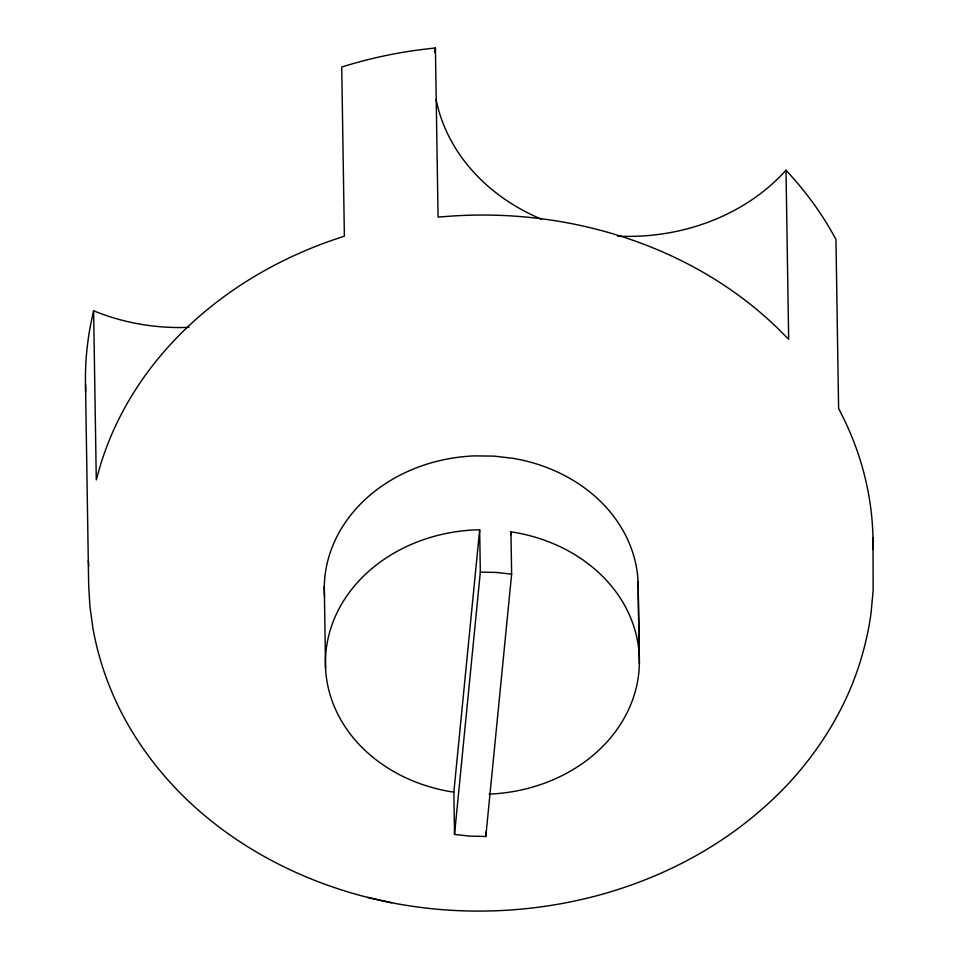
<?xml version="1.0" encoding="UTF-8"?>
<svg xmlns="http://www.w3.org/2000/svg" width="959" height="959" viewBox="0 0 959 959"><rect width="100%" height="100%" fill="white"/><g stroke="black" fill="none" stroke-linecap="round" stroke-linejoin="round"><path stroke-width="1.44" d="M453.859 792.122L479.668 529.824L475.676 529.883A157 132.258 -0.9 0 0 325.952 651.772A157 132.258 -0.9 0 0 449.927 791.547L453.859 792.122L454.518 834.414L470.09 836.152L485.805 836.452L511.627 574.153L510.955 531.873L514.887 532.449A157 132.258 -0.9 0 1 638.862 672.211A157 132.258 -0.9 0 1 489.138 794.112M454.518 834.414L480.327 572.115L479.668 529.824M510.668 534.846L510.955 531.873M189.115 327.343A196.247 165.332 -0.9 0 1 93.622 310.764L91.081 322.512A392.495 330.651 -0.9 0 0 85.519 384.607L88.672 585.529L89.906 606.148L92.963 628.457C97.914 656.112 106.845 682.952 119.216 708.162L119.899 709.54C136.25 742.074 158.295 771.563 184.236 797.073L185.159 797.948C235.53 846.857 299.783 880.206 367.609 897.384L368.1 897.492C513.976 934.282 681.429 896.174 786.56 785.625L787.459 784.702C812.249 758.161 832.939 727.785 847.816 694.628L848.463 693.213C859.684 667.512 867.404 640.324 871.108 612.501L873.169 590.157L872.99 537.663M617.452 236.118A196.247 165.332 -0.9 0 0 786.008 170.163L788.658 339.306L778.205 328.793A392.495 330.651 -0.9 0 0 448.536 216.29L438.071 217.094L435.41 47.95L421.373 49.604A392.495 330.651 -0.9 0 0 349.603 64.649L341.728 66.974L344.377 236.13L329.225 241.308A392.495 330.651 -0.9 0 0 98.657 471.289L96.284 479.92L93.622 310.764M480.327 572.115L496.043 572.415L511.627 574.153M367.609 897.384L391.62 902.743M786.008 170.163L791.019 175.749A392.495 330.651 -0.9 0 1 829.823 228.53L835.948 239.259L838.61 408.402L842.697 416.542A392.495 330.651 -0.9 0 1 873.002 549.531M88.324 560.763L88.755 566.254M85.519 384.607L85.663 391.62M638.095 581.61L639.257 655.608M638.226 591.391L639.365 663.916M485.745 832.076L485.805 836.452M324.286 586.069L325.557 668.387M324.574 597.145A157 132.258 -0.9 0 1 474.513 455.885L494.221 456.124L513.724 458.438A157 132.258 -0.9 0 1 638.203 589.917M541.116 219.036A196.247 165.332 -0.9 0 1 436.117 99.676M434.715 52.361A196.247 165.332 -0.9 0 1 435.41 47.95"/></g></svg>
